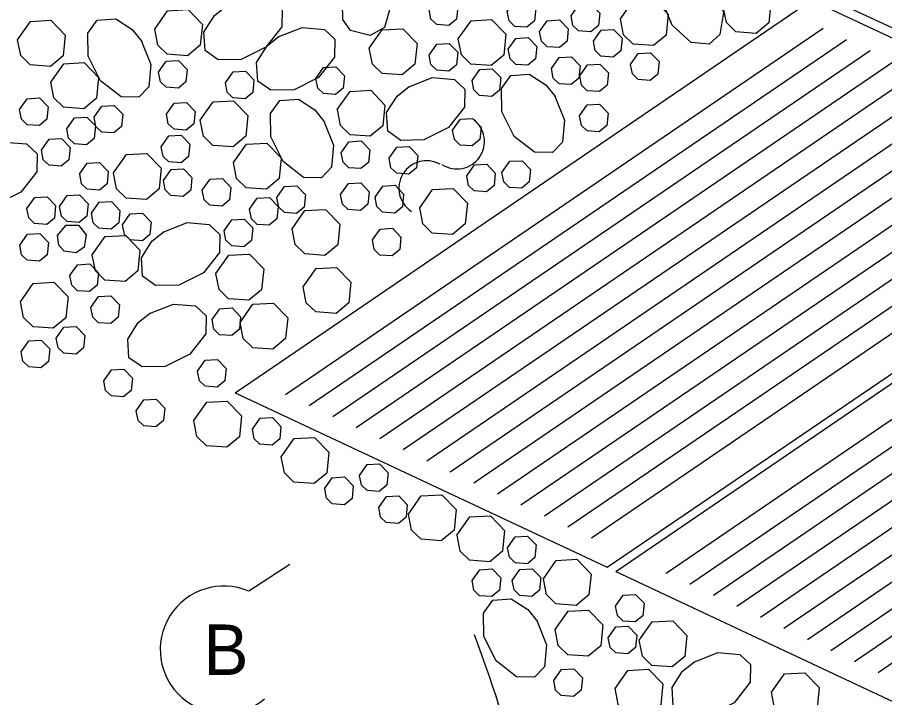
# Model space of a CAD drawing. Extents: x -894 to 866, y -476 to 714.
# Drawn here: x -18.8 to 101.4, y 44.5 to 138.8 of the extents above; entities that cross this region are included whole.
import ezdxf

# ---------------------------------------------------------------- set-up
doc = ezdxf.new("R2010")
doc.units = 0
for name, color, linetype in [('56 Stage 3 Anno', 7, 'Continuous'), ('57 Undefined', 7, 'Continuous'), ('60 Nongeo Data', 7, 'Continuous')]:
    doc.layers.add(name, color=color, linetype=linetype)

msp = doc.modelspace()

# ---------------------------------------------------------------- linework, layer by layer
at = {"layer": '56 Stage 3 Anno'}
msp.add_line((18.95, 62.92), (13.25, 59.25), dxfattribs=at)
msp.add_arc((9.81, 51.11), 8.83, 67.1261, 309.4327, dxfattribs=at)
at = {"layer": '60 Nongeo Data'}
for p, q in [((92.11, 142.27), (143.69, 118.05)), ((11.37, 86.76), (91.26, 141.21)), ((91.26, 141.21), (142.84, 116.99)), ((18.37, 86.52), (92.88, 137.31)), ((21.63, 84.99), (96.14, 135.78)), ((24.89, 83.46), (99.4, 134.24)), ((28.15, 81.93), (102.66, 132.71)), ((31.41, 80.4), (105.92, 131.18)), ((34.68, 78.87), (109.19, 129.65)), ((37.94, 77.33), (112.45, 128.12)), ((41.2, 75.8), (115.71, 126.59)), ((44.46, 74.27), (118.97, 125.06)), ((47.72, 72.74), (122.23, 123.52)), ((50.98, 71.21), (125.49, 121.99)), ((54.24, 69.68), (128.75, 120.46)), ((57.51, 68.15), (132.02, 118.93)), ((60.77, 66.61), (135.28, 117.4)), ((62.95, 62.54), (142.84, 116.99)), ((64.14, 61.97), (144.04, 116.43)), ((71.14, 61.74), (145.65, 112.53)), ((74.41, 60.21), (148.92, 110.99)), ((77.67, 58.68), (152.18, 109.46)), ((80.93, 57.15), (155.44, 107.93)), ((84.19, 55.61), (158.7, 106.4)), ((87.45, 54.08), (161.96, 104.87)), ((90.71, 52.55), (165.22, 103.34)), ((93.98, 51.02), (168.49, 101.8)), ((97.24, 49.49), (171.75, 100.27)), ((100.5, 47.96), (175.01, 98.74)), ((11.37, 86.76), (62.95, 62.54)), ((64.14, 61.97), (115.72, 37.75))]:
    msp.add_line(p, q, dxfattribs=at)
for points in [[(78, 142.92), (79.06, 139.49), (78.56, 136.46), (77.07, 135.11), (74.59, 135.35), (71.95, 137.77), (70.51, 141.31), (70.7, 144.53), (72.13, 146.23), (74.7, 146.21), (76.87, 144.56), (78.08, 142.78)], [(26.26, 140.77), (28.47, 142.94), (31.3, 142.58), (32.88, 140.21), (32.07, 137.43), (30.08, 136.31), (27.35, 137.02), (26.28, 138.52), (26.26, 140.77)], [(79.04, 140.3), (80.82, 142.84), (83.67, 143), (85.65, 140.95), (85.36, 138.07), (83.6, 136.61), (80.79, 136.82), (79.47, 138.1), (79.04, 140.3)], [(10.04, 140.34), (13.37, 141.67), (16.44, 141.4), (17.89, 140.02), (17.85, 137.53), (15.64, 134.71), (12.22, 133), (9, 132.94), (7.19, 134.23), (7.02, 136.79), (8.49, 139.09), (10.17, 140.43)], [(38.26, 139.92), (39.33, 141.44), (41.04, 141.54), (42.23, 140.31), (42.06, 138.59), (41, 137.71), (39.32, 137.83), (38.52, 138.6), (38.27, 139.92)], [(49.09, 139.66), (50.16, 141.19), (51.87, 141.28), (53.05, 140.05), (52.88, 138.33), (51.83, 137.45), (50.14, 137.57), (49.35, 138.34), (49.09, 139.66)], [(64.8, 138.61), (66.58, 141.15), (69.43, 141.31), (71.41, 139.26), (71.12, 136.38), (69.36, 134.92), (66.55, 135.13), (65.23, 136.41), (64.8, 138.61)], [(0.21, 137.2), (1.99, 139.73), (4.84, 139.9), (6.82, 137.84), (6.53, 134.97), (4.77, 133.51), (1.96, 133.71), (0.64, 134.99), (0.21, 137.2)], [(57.94, 139.03), (59.01, 140.55), (60.72, 140.65), (61.91, 139.42), (61.73, 137.69), (60.68, 136.81), (58.99, 136.94), (58.2, 137.71), (57.94, 139.03)], [(-18.8, 135.73), (-17.01, 138.26), (-14.17, 138.43), (-12.19, 136.37), (-12.48, 133.5), (-14.23, 132.03), (-17.05, 132.24), (-18.37, 133.52), (-18.8, 135.73)], [(-1.65, 135.61), (-0.33, 132.28), (-0.59, 129.21), (-1.98, 127.76), (-4.46, 127.8), (-7.29, 130.01), (-9, 133.43), (-9.05, 136.65), (-7.77, 138.46), (-5.2, 138.63), (-2.91, 137.16), (-1.56, 135.48)], [(42.3, 135.83), (44.09, 138.37), (46.93, 138.53), (48.91, 136.48), (48.63, 133.6), (46.87, 132.14), (44.06, 132.34), (42.73, 133.63), (42.31, 135.83)], [(53.58, 136.85), (54.65, 138.37), (56.36, 138.47), (57.55, 137.24), (57.38, 135.51), (56.32, 134.63), (54.63, 134.76), (53.84, 135.53), (53.58, 136.85)], [(17.34, 136.12), (20.68, 137.44), (23.74, 137.17), (25.2, 135.79), (25.16, 133.3), (22.94, 130.48), (19.53, 128.77), (16.31, 128.71), (14.5, 130), (14.33, 132.57), (15.8, 134.86), (17.48, 136.2)], [(29.97, 134.54), (31.76, 137.08), (34.6, 137.24), (36.58, 135.19), (36.3, 132.32), (34.54, 130.85), (31.73, 131.06), (30.4, 132.34), (29.97, 134.54)], [(61.04, 135.55), (62.11, 137.07), (63.82, 137.17), (65.01, 135.94), (64.84, 134.21), (63.78, 133.33), (62.09, 133.46), (61.3, 134.23), (61.04, 135.55)], [(49.22, 134.4), (50.29, 135.92), (52, 136.02), (53.19, 134.78), (53.02, 133.06), (51.96, 132.18), (50.28, 132.3), (49.48, 133.07), (49.23, 134.4)], [(38.25, 133.6), (39.33, 135.12), (41.03, 135.22), (42.22, 133.99), (42.05, 132.26), (40.99, 131.38), (39.31, 131.51), (38.51, 132.28), (38.26, 133.6)], [(66.18, 132.3), (67.25, 133.82), (68.96, 133.92), (70.15, 132.69), (69.97, 130.97), (68.92, 130.09), (67.23, 130.21), (66.44, 130.98), (66.18, 132.3)], [(-14.19, 129.85), (-12.41, 132.39), (-9.56, 132.56), (-7.58, 130.5), (-7.87, 127.63), (-9.63, 126.16), (-12.44, 126.37), (-13.76, 127.65), (-14.19, 129.85)], [(0.75, 131.23), (1.82, 132.75), (3.53, 132.85), (4.71, 131.62), (4.54, 129.89), (3.49, 129.02), (1.8, 129.14), (1.01, 129.91), (0.75, 131.23)], [(55.22, 131.72), (56.29, 133.24), (58, 133.34), (59.19, 132.11), (59.02, 130.38), (57.96, 129.51), (56.27, 129.63), (55.48, 130.4), (55.22, 131.72)], [(59.14, 130.74), (60.21, 132.26), (61.92, 132.36), (63.11, 131.13), (62.93, 129.41), (61.88, 128.53), (60.19, 128.65), (59.4, 129.42), (59.14, 130.74)], [(10.01, 129.77), (11.08, 131.29), (12.79, 131.39), (13.97, 130.15), (13.8, 128.43), (12.75, 127.55), (11.06, 127.67), (10.27, 128.44), (10.01, 129.76)], [(22.56, 130.35), (23.63, 131.87), (25.33, 131.97), (26.52, 130.74), (26.35, 129.01), (25.3, 128.14), (23.61, 128.26), (22.81, 129.03), (22.56, 130.35)], [(44.21, 130.08), (45.28, 131.6), (46.99, 131.7), (48.18, 130.47), (48, 128.74), (46.95, 127.86), (45.26, 127.99), (44.47, 128.76), (44.21, 130.08)], [(35.36, 129.17), (38.7, 130.5), (41.76, 130.23), (43.22, 128.85), (43.17, 126.36), (40.96, 123.54), (37.55, 121.83), (34.33, 121.77), (32.52, 123.06), (32.34, 125.62), (33.82, 127.92), (35.5, 129.26)], [(55.69, 127.92), (57.02, 124.59), (56.75, 121.52), (55.37, 120.07), (52.88, 120.11), (50.05, 122.32), (48.35, 125.74), (48.29, 128.96), (49.58, 130.77), (52.14, 130.94), (54.44, 129.48), (55.78, 127.79)], [(25.53, 126.03), (27.32, 128.56), (30.16, 128.73), (32.14, 126.67), (31.86, 123.8), (30.1, 122.34), (27.29, 122.54), (25.97, 123.82), (25.54, 126.03)], [(-18.52, 126.03), (-17.45, 127.55), (-15.74, 127.65), (-14.55, 126.42), (-14.73, 124.69), (-15.78, 123.82), (-17.47, 123.94), (-18.26, 124.71), (-18.52, 126.03)], [(-8.18, 125), (-7.11, 126.52), (-5.41, 126.62), (-4.22, 125.39), (-4.39, 123.67), (-5.44, 122.79), (-7.13, 122.91), (-7.93, 123.68), (-8.18, 125)], [(1.84, 125.41), (2.91, 126.93), (4.62, 127.03), (5.8, 125.79), (5.63, 124.07), (4.58, 123.19), (2.89, 123.31), (2.1, 124.08), (1.84, 125.41)], [(6.53, 124.56), (8.31, 127.09), (11.16, 127.26), (13.14, 125.2), (12.85, 122.33), (11.09, 120.86), (8.28, 121.07), (6.96, 122.35), (6.53, 124.55)], [(23.68, 124.44), (25, 121.11), (24.73, 118.04), (23.35, 116.59), (20.86, 116.63), (18.04, 118.84), (16.33, 122.26), (16.27, 125.48), (17.56, 127.29), (20.13, 127.46), (22.42, 125.99), (23.76, 124.31)], [(59.11, 125.16), (60.18, 126.68), (61.89, 126.78), (63.08, 125.55), (62.91, 123.82), (61.85, 122.94), (60.17, 123.07), (59.37, 123.83), (59.12, 125.16)], [(-11.97, 123.38), (-10.9, 124.9), (-9.2, 125), (-8.01, 123.77), (-8.18, 122.04), (-9.23, 121.16), (-10.92, 121.29), (-11.72, 122.05), (-11.97, 123.38)], [(41.52, 123.2), (42.59, 124.72), (44.29, 124.82), (45.48, 123.59), (45.31, 121.87), (44.25, 120.99), (42.57, 121.11), (41.77, 121.88), (41.52, 123.2)], [(-23.95, 120.21), (-20.62, 121.53), (-17.55, 121.27), (-16.1, 119.88), (-16.14, 117.4), (-18.35, 114.57), (-21.77, 112.86), (-24.99, 112.81), (-26.8, 114.09), (-26.97, 116.66), (-25.5, 118.95), (-23.82, 120.29)], [(-15.49, 120.4), (-14.42, 121.92), (-12.71, 122.02), (-11.53, 120.79), (-11.7, 119.06), (-12.75, 118.18), (-14.44, 118.31), (-15.23, 119.08), (-15.49, 120.4)], [(1.12, 120.87), (2.19, 122.39), (3.9, 122.49), (5.09, 121.25), (4.92, 119.53), (3.86, 118.65), (2.18, 118.77), (1.38, 119.54), (1.12, 120.87)], [(26.07, 120.06), (27.14, 121.58), (28.85, 121.68), (30.04, 120.45), (29.87, 118.72), (28.81, 117.85), (27.13, 117.97), (26.33, 118.74), (26.08, 120.06)], [(11.14, 118.68), (12.92, 121.22), (15.77, 121.39), (17.75, 119.33), (17.46, 116.46), (15.7, 114.99), (12.89, 115.2), (11.57, 116.48), (11.14, 118.68)], [(32.72, 119.29), (33.79, 120.81), (35.49, 120.91), (36.68, 119.68), (36.51, 117.95), (35.45, 117.07), (33.77, 117.2), (32.97, 117.97), (32.72, 119.29)], [(-5.5, 117.26), (-3.72, 119.79), (-0.87, 119.95), (1.11, 117.9), (0.82, 115.03), (-0.94, 113.56), (-3.75, 113.77), (-5.07, 115.05), (-5.5, 117.25)], [(-10.2, 117.08), (-9.13, 118.6), (-7.42, 118.7), (-6.23, 117.47), (-6.4, 115.74), (-7.46, 114.87), (-9.14, 114.99), (-9.94, 115.76), (-10.19, 117.08)], [(43.47, 116.84), (44.54, 118.37), (46.25, 118.46), (47.44, 117.23), (47.27, 115.51), (46.21, 114.63), (44.52, 114.75), (43.73, 115.52), (43.47, 116.84)], [(48.36, 117.33), (49.43, 118.86), (51.14, 118.95), (52.33, 117.72), (52.15, 116), (51.1, 115.12), (49.41, 115.24), (48.62, 116.01), (48.36, 117.33)], [(1.41, 116.21), (2.49, 117.74), (4.19, 117.83), (5.38, 116.6), (5.21, 114.88), (4.15, 114), (2.47, 114.12), (1.67, 114.89), (1.42, 116.21)], [(6.81, 114.86), (7.88, 116.38), (9.59, 116.48), (10.77, 115.25), (10.6, 113.52), (9.55, 112.65), (7.86, 112.77), (7.07, 113.54), (6.81, 114.86)], [(17.14, 113.83), (18.21, 115.35), (19.92, 115.45), (21.11, 114.22), (20.94, 112.5), (19.88, 111.62), (18.19, 111.74), (17.4, 112.51), (17.14, 113.83)], [(25.99, 114.27), (27.06, 115.79), (28.77, 115.89), (29.96, 114.65), (29.78, 112.93), (28.73, 112.05), (27.04, 112.17), (26.25, 112.94), (25.99, 114.27)], [(30.76, 113.91), (31.83, 115.43), (33.54, 115.53), (34.73, 114.3), (34.55, 112.57), (33.5, 111.69), (31.81, 111.82), (31.02, 112.59), (30.76, 113.91)], [(36.95, 112.39), (38.73, 114.93), (41.58, 115.09), (43.56, 113.04), (43.27, 110.17), (41.51, 108.7), (38.7, 108.91), (37.38, 110.19), (36.95, 112.39)], [(-17.5, 112.33), (-16.43, 113.85), (-14.72, 113.95), (-13.53, 112.72), (-13.7, 110.99), (-14.76, 110.11), (-16.45, 110.24), (-17.24, 111.01), (-17.5, 112.33)], [(-12.98, 112.59), (-11.91, 114.11), (-10.2, 114.21), (-9.01, 112.98), (-9.19, 111.25), (-10.24, 110.37), (-11.93, 110.5), (-12.72, 111.27), (-12.98, 112.59)], [(-8.57, 111.67), (-7.5, 113.19), (-5.79, 113.29), (-4.6, 112.05), (-4.78, 110.33), (-5.83, 109.45), (-7.52, 109.57), (-8.31, 110.34), (-8.57, 111.67)], [(13.35, 112.21), (14.42, 113.73), (16.13, 113.83), (17.32, 112.59), (17.15, 110.87), (16.09, 109.99), (14.41, 110.11), (13.61, 110.88), (13.35, 112.21)], [(19.26, 109.5), (21.04, 112.04), (23.89, 112.2), (25.87, 110.15), (25.58, 107.27), (23.82, 105.81), (21.01, 106.01), (19.69, 107.3), (19.26, 109.5)], [(-4.24, 110.04), (-3.17, 111.56), (-1.46, 111.66), (-0.27, 110.43), (-0.45, 108.7), (-1.5, 107.83), (-3.19, 107.95), (-3.98, 108.72), (-4.24, 110.04)], [(9.83, 109.23), (10.9, 110.75), (12.61, 110.85), (13.8, 109.62), (13.63, 107.89), (12.57, 107.01), (10.89, 107.14), (10.09, 107.91), (9.84, 109.23)], [(-13.25, 108.59), (-12.07, 110.02), (-10.36, 109.99), (-9.27, 108.67), (-9.57, 106.96), (-10.69, 106.17), (-12.36, 106.42), (-13.1, 107.25), (-13.25, 108.59)], [(1.38, 109.04), (4.71, 110.36), (7.78, 110.1), (9.23, 108.71), (9.19, 106.22), (6.97, 103.4), (3.56, 101.69), (0.34, 101.63), (-1.47, 102.92), (-1.64, 105.49), (-0.17, 107.78), (1.51, 109.12)], [(30.39, 107.95), (31.46, 109.47), (33.17, 109.57), (34.36, 108.34), (34.18, 106.61), (33.13, 105.74), (31.44, 105.86), (30.65, 106.63), (30.39, 107.95)], [(-18.5, 107.24), (-17.43, 108.76), (-15.72, 108.86), (-14.53, 107.62), (-14.71, 105.9), (-15.76, 105.02), (-17.45, 105.14), (-18.24, 105.91), (-18.5, 107.24)], [(-8.44, 105.88), (-6.66, 108.41), (-3.81, 108.58), (-1.83, 106.52), (-2.12, 103.65), (-3.88, 102.19), (-6.69, 102.39), (-8.01, 103.67), (-8.44, 105.88)], [(8.71, 103.28), (10.49, 105.82), (13.34, 105.98), (15.32, 103.93), (15.03, 101.05), (13.27, 99.59), (10.46, 99.79), (9.14, 101.07), (8.71, 103.28)], [(-11.55, 103), (-10.48, 104.52), (-8.77, 104.62), (-7.58, 103.39), (-7.75, 101.66), (-8.81, 100.79), (-10.5, 100.91), (-11.29, 101.68), (-11.55, 103)], [(20.8, 101.44), (22.58, 103.98), (25.43, 104.14), (27.41, 102.09), (27.12, 99.22), (25.37, 97.75), (22.56, 97.96), (21.23, 99.24), (20.8, 101.44)], [(-18.41, 99.39), (-16.63, 101.93), (-13.78, 102.09), (-11.8, 100.04), (-12.09, 97.16), (-13.85, 95.7), (-16.66, 95.9), (-17.98, 97.18), (-18.41, 99.39)], [(-8.63, 98.56), (-7.56, 100.09), (-5.86, 100.18), (-4.67, 98.95), (-4.84, 97.23), (-5.89, 96.35), (-7.58, 96.47), (-8.37, 97.24), (-8.63, 98.56)], [(-0.51, 97.74), (2.83, 99.06), (5.89, 98.8), (7.35, 97.41), (7.3, 94.92), (5.09, 92.1), (1.67, 90.39), (-1.54, 90.33), (-3.36, 91.62), (-3.53, 94.19), (-2.06, 96.48), (-0.37, 97.82)], [(12.04, 96.49), (13.83, 99.03), (16.67, 99.19), (18.65, 97.14), (18.37, 94.27), (16.61, 92.8), (13.8, 93.01), (12.47, 94.29), (12.04, 96.49)], [(8.16, 96.9), (9.23, 98.42), (10.94, 98.52), (12.12, 97.29), (11.95, 95.56), (10.9, 94.68), (9.21, 94.81), (8.42, 95.58), (8.16, 96.9)], [(-13.44, 94.34), (-12.37, 95.86), (-10.66, 95.96), (-9.48, 94.72), (-9.65, 93), (-10.7, 92.12), (-12.39, 92.24), (-13.18, 93.01), (-13.44, 94.33)], [(-18.32, 92.44), (-17.24, 93.96), (-15.54, 94.06), (-14.35, 92.83), (-14.52, 91.1), (-15.58, 90.23), (-17.26, 90.35), (-18.06, 91.12), (-18.31, 92.44)], [(6.15, 89.76), (7.22, 91.28), (8.93, 91.38), (10.11, 90.14), (9.94, 88.42), (8.89, 87.54), (7.2, 87.66), (6.41, 88.43), (6.15, 89.76)], [(-6.85, 88.41), (-5.78, 89.93), (-4.07, 90.03), (-2.88, 88.8), (-3.05, 87.07), (-4.11, 86.19), (-5.8, 86.32), (-6.59, 87.09), (-6.85, 88.41)], [(-2.35, 84.24), (-1.28, 85.76), (0.43, 85.86), (1.61, 84.63), (1.44, 82.91), (0.39, 82.03), (-1.3, 82.15), (-2.09, 82.92), (-2.35, 84.24)], [(5.64, 82.89), (7.43, 85.43), (10.27, 85.59), (12.25, 83.54), (11.96, 80.66), (10.21, 79.2), (7.4, 79.4), (6.07, 80.69), (5.64, 82.89)], [(13.75, 81.7), (14.82, 83.22), (16.53, 83.32), (17.71, 82.09), (17.54, 80.36), (16.49, 79.49), (14.8, 79.61), (14.01, 80.38), (13.75, 81.7)], [(17.76, 77.85), (19.54, 80.39), (22.39, 80.55), (24.37, 78.5), (24.08, 75.62), (22.32, 74.16), (19.51, 74.36), (18.19, 75.65), (17.76, 77.85)], [(28.62, 75.29), (29.69, 76.81), (31.39, 76.91), (32.58, 75.67), (32.41, 73.95), (31.35, 73.07), (29.67, 73.19), (28.87, 73.96), (28.62, 75.29)], [(23.77, 73.45), (24.84, 74.97), (26.55, 75.07), (27.74, 73.83), (27.57, 72.11), (26.51, 71.23), (24.83, 71.35), (24.03, 72.12), (23.78, 73.45)], [(31.27, 70.83), (32.34, 72.36), (34.04, 72.45), (35.23, 71.22), (35.06, 69.5), (34.01, 68.62), (32.32, 68.74), (31.52, 69.51), (31.27, 70.83)], [(35.38, 69.92), (37.17, 72.45), (40.01, 72.61), (41.99, 70.56), (41.71, 67.69), (39.95, 66.22), (37.14, 66.43), (35.81, 67.71), (35.39, 69.92)], [(42.12, 67), (43.91, 69.54), (46.75, 69.7), (48.73, 67.65), (48.45, 64.78), (46.69, 63.31), (43.88, 63.52), (42.56, 64.8), (42.13, 67)], [(49.14, 65.26), (50.21, 66.78), (51.92, 66.88), (53.1, 65.64), (52.93, 63.92), (51.88, 63.04), (50.19, 63.16), (49.4, 63.93), (49.14, 65.26)], [(54.1, 60.95), (55.88, 63.49), (58.73, 63.65), (60.71, 61.6), (60.42, 58.72), (58.66, 57.26), (55.85, 57.47), (54.53, 58.75), (54.1, 60.95)], [(44.21, 60.69), (45.28, 62.21), (46.99, 62.31), (48.18, 61.08), (48.01, 59.35), (46.95, 58.48), (45.26, 58.6), (44.47, 59.37), (44.21, 60.69)], [(49.77, 60.72), (50.84, 62.24), (52.55, 62.34), (53.73, 61.11), (53.56, 59.38), (52.51, 58.51), (50.82, 58.63), (50.03, 59.4), (49.77, 60.72)], [(53.2, 55.15), (54.53, 51.81), (54.26, 48.75), (52.88, 47.29), (50.39, 47.34), (47.56, 49.55), (45.86, 52.96), (45.8, 56.18), (47.09, 58), (49.65, 58.17), (51.95, 56.7), (53.29, 55.01)], [(64.1, 57.17), (65.17, 58.69), (66.88, 58.79), (68.07, 57.56), (67.9, 55.83), (66.84, 54.96), (65.15, 55.08), (64.36, 55.85), (64.1, 57.17)], [(55.74, 53.9), (57.52, 56.44), (60.37, 56.6), (62.35, 54.55), (62.06, 51.67), (60.3, 50.21), (57.49, 50.41), (56.17, 51.69), (55.74, 53.9)], [(63.1, 52.76), (64.17, 54.29), (65.87, 54.38), (67.06, 53.15), (66.89, 51.43), (65.83, 50.55), (64.15, 50.67), (63.35, 51.44), (63.1, 52.76)], [(67.4, 52.42), (69.19, 54.96), (72.03, 55.12), (74.01, 53.07), (73.73, 50.19), (71.97, 48.73), (69.15, 48.94), (67.83, 50.22), (67.4, 52.42)], [(74.96, 49.4), (78.29, 50.72), (81.36, 50.46), (82.82, 49.07), (82.77, 46.59), (80.56, 43.76), (77.14, 42.05), (73.92, 42), (72.11, 43.28), (71.94, 45.85), (73.41, 48.14), (75.1, 49.49)], [(55.54, 46.84), (56.61, 48.37), (58.32, 48.46), (59.51, 47.23), (59.34, 45.51), (58.28, 44.63), (56.59, 44.75), (55.8, 45.52), (55.54, 46.84)], [(64.05, 45.71), (65.83, 48.25), (68.68, 48.41), (70.66, 46.36), (70.37, 43.48), (68.61, 42.02), (65.8, 42.22), (64.48, 43.51), (64.05, 45.71)], [(85.74, 45.21), (87.53, 47.75), (90.37, 47.91), (92.35, 45.86), (92.07, 42.99), (90.31, 41.52), (87.5, 41.73), (86.17, 43.01), (85.74, 45.21)]]:
    msp.add_lwpolyline(points, dxfattribs=at)
for centre, start, end in [((42.12, 121.62), 236.7831, 53.1436), ((37.89, 115.12), 60.4986, 236.8591)]:
    msp.add_arc(centre, 3.82, start, end, dxfattribs=at)
msp.add_spline([(44.52, 53.23), (50.81, 29.88), (47.81, 10.71), (35.54, -1.27)], degree=3, dxfattribs=at)

# ---------------------------------------------------------------- texts
at = {"layer": '57 Undefined'}
msp.add_text('B', height=7, dxfattribs=at).set_placement((6.97, 47.61))

doc.saveas('drawing.dxf')
